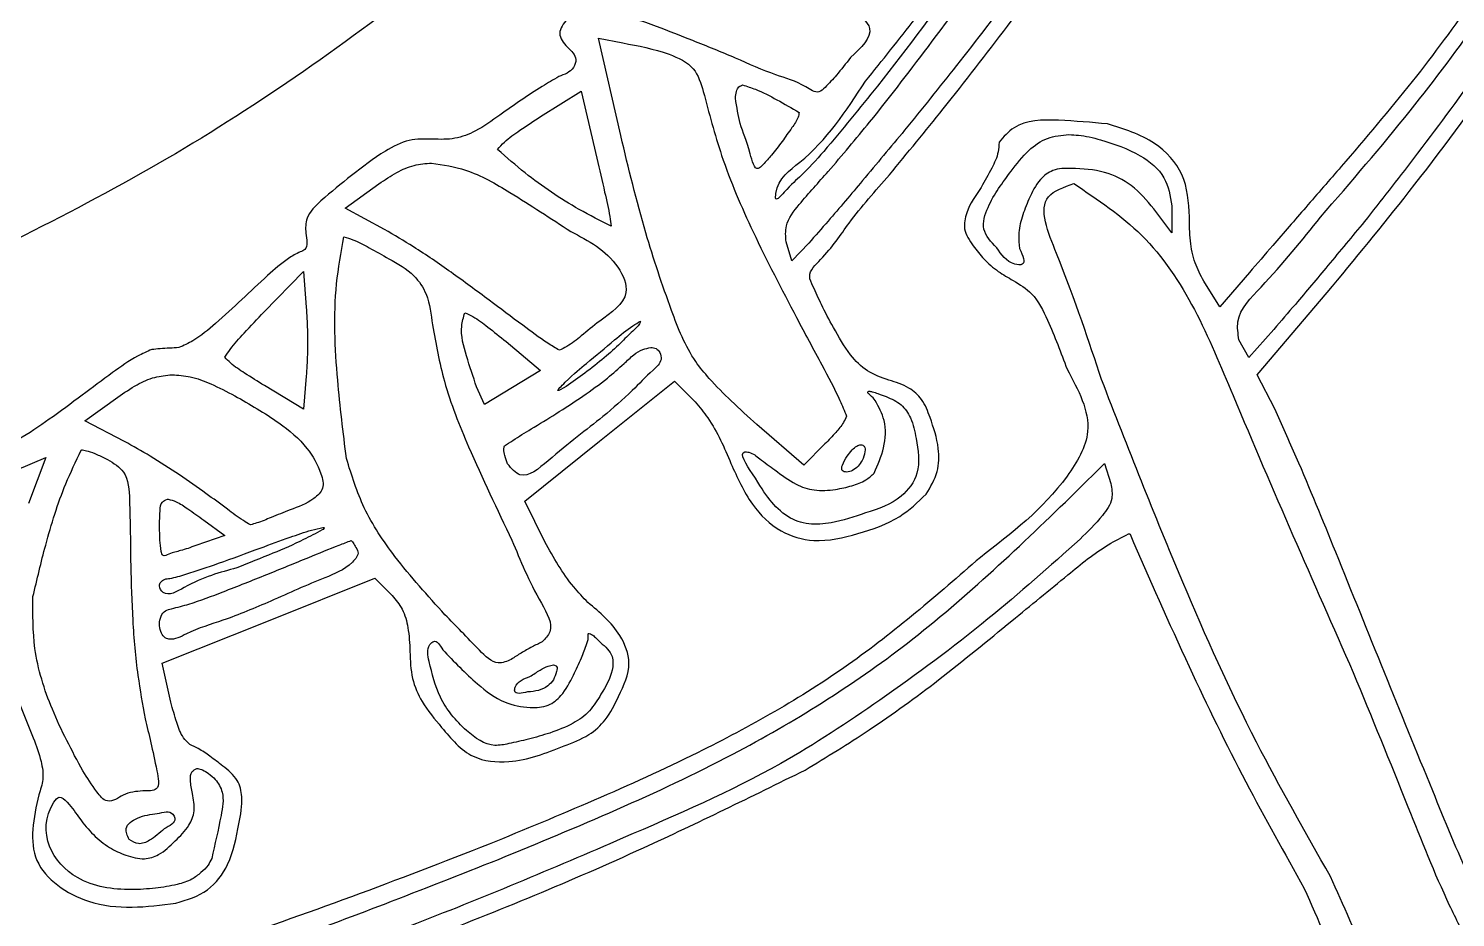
# Model space of a CAD drawing. Extents: x 0 to 800, y -1 to 401.
# Drawn here: x 344.7 to 601, y 134 to 293.7 of the extents above; entities that cross this region are included whole.
import ezdxf

# ---------------------------------------------------------------- set-up
doc = ezdxf.new("R2010")
doc.units = 0
doc.layers.add('Capa_1', color=7, linetype='CONTINUOUS')

msp = doc.modelspace()

# ---------------------------------------------------------------- linework, layer by layer
at = {"layer": 'Capa_1', "color": 7}
for p, q in [((447.045814, 291.949668), (451.420258, 291.117296)), ((451.052269, 274.464546), (447.045814, 291.949668)), ((436.663197, 277.902175), (443.96756, 282.466567)), ((443.96756, 282.466567), (446.777731, 270.40492)), ((401.516878, 261.435707), (407.620724, 265.813829)), ((532.459636, 265.840525), (532.459636, 265.840525)), ((532.459636, 265.840525), (532.459636, 265.840525)), ((532.459636, 265.840525), (532.459636, 265.840525)), ((550.071431, 261.853848), (550.062964, 256.979424)), ((408.631729, 257.628134), (401.516878, 261.435707)), ((550.062964, 256.979424), (546.820231, 261.323027)), ((481.792365, 251.979304), (480.743796, 255.393488)), ((484.833986, 255.160962), (481.792365, 251.979304)), ((522.708152, 254.195722), (522.713797, 254.195722)), ((386.959207, 242.785382), (394.051226, 250.078126)), ((394.051226, 250.078126), (394.56202, 243.645118)), ((563.973924, 249.86645), (558.688381, 243.730443)), ((558.688381, 243.730443), (555.783919, 248.309817)), ((565.359437, 231.482517), (577.97875, 246.275768)), ((568.367954, 239.657787), (563.8927, 234.605563)), ((430.4446, 237.479802), (436.642284, 232.294705)), ((456.450756, 236.402529), (456.450756, 236.402529)), ((456.450756, 236.402529), (456.450756, 236.402529)), ((456.450756, 236.402529), (456.450756, 236.402529)), ((563.8927, 234.605563), (562.105189, 237.810665)), ((394.561878, 231.268232), (394.051084, 225.323709)), ((436.642284, 232.294705), (431.600187, 229.24852)), ((568.53709, 225.42727), (565.359437, 231.482517)), ((394.051084, 225.323709), (387.026856, 229.563756)), ((426.557525, 226.202984), (425.152058, 229.322115)), ((431.600187, 229.24852), (426.557525, 226.202984)), ((447.245091, 219.588259), (460.687166, 230.379847)), ((460.687166, 230.379847), (464.434823, 226.639361)), ((354.794312, 223.264915), (360.715165, 227.512122)), ((361.909275, 219.534854), (354.794312, 223.264915)), ((483.933556, 215.294807), (475.495902, 222.583644)), ((354.328871, 218.031623), (354.328871, 218.031623)), ((354.328871, 218.031623), (354.328871, 218.031623)), ((354.328871, 218.031623), (354.328871, 218.031623)), ((433.802875, 208.796674), (447.245091, 219.588259)), ((487.742512, 219.095872), (483.933556, 215.294807)), ((494.187424, 218.959739), (494.187424, 218.959739)), ((494.187424, 218.959739), (494.187424, 218.959739)), ((494.187424, 218.959739), (494.187424, 218.959739)), ((342.549141, 214.463087), (347.779961, 216.67038)), ((347.779961, 216.67038), (344.634792, 208.415651)), ((532.76294, 210.41453), (537.973439, 215.60158)), ((537.973439, 215.60158), (539.079779, 212.000472)), ((437.436768, 201.498718), (433.802875, 208.796674)), ((376.134743, 205.402037), (379.909409, 202.625487)), ((495.022773, 206.702706), (495.028418, 206.702706)), ((379.909409, 202.625487), (374.691515, 200.833083)), ((387.770765, 187.350923), (406.852543, 194.963459)), ((406.852543, 194.963459), (409.990657, 191.890572)), ((368.689467, 179.739043), (387.770765, 187.350923)), ((445.35502, 185.055046), (445.35502, 185.055046)), ((445.35502, 185.055046), (445.35502, 185.055046)), ((445.35502, 185.055046), (445.35502, 185.055046)), ((370.242705, 172.690543), (368.689467, 179.739043)), ((438.963082, 179.433574), (438.963082, 179.433574)), ((438.963082, 179.433574), (438.963082, 179.433574)), ((438.963082, 179.433574), (438.963082, 179.433574)), ((342.864101, 172.907428), (345.511938, 166.294654))]:
    msp.add_line(p, q, dxfattribs=at)
for points, knots in [([(474.444907, 352.372861), (456.760906, 336.451139), (424.601118, 307.496197), (373.483651, 270.742477), (325.926059, 247.622334), (282.742906, 227.545789), (224.954999, 216.794375), (159.79459, 206.772363), (88.582598, 194.642227), (38.666238, 186.275078), (10.030357, 181.442261), (1.258475, 179.961849)], [0, 0, 0, 0, 71.381378, 129.812819, 188.010628, 229.921042, 271.959293, 363.394511, 428.132203, 488.565977, 515.253349, 515.253349, 515.253349, 515.253349]), ([(495.038098, 284.244649), (498.032601, 287.988169), (504.303042, 295.827041), (513.17581, 307.4262), (521.173813, 318.250726), (527.62454, 327.326248), (532.63926, 333.542171), (535.308496, 337.277044), (536.672299, 338.310571), (536.909749, 338.474753), (537.058078, 338.51386), (537.115117, 338.528898)], [0, 0, 0, 0, 14.38177, 30.115198, 43.7987, 54.783669, 63.441634, 67.910113, 68.306113, 68.587755, 68.763728, 68.763728, 68.763728, 68.763728]), ([(535.478341, 335.366124), (528.040229, 325.103886), (515.405345, 307.671746), (499.680227, 286.219134), (490.785358, 275.521096), (487.553395, 271.633949)], [0, 0, 0, 0, 38.027269, 64.595717, 79.759, 79.759, 79.759, 79.759]), ([(616.997806, 318.324547), (612.883309, 311.963652), (605.354721, 300.324669), (593.212306, 283.782194), (584.805175, 273.958468), (580.485956, 268.911462)], [0, 0, 0, 0, 22.724427, 41.580505, 61.503531, 61.503531, 61.503531, 61.503531]), ([(576.778713, 259.848459), (582.229021, 266.142398), (592.39041, 277.876627), (606.677922, 296.996688), (615.052023, 310.067454), (619.543874, 317.078587)], [0, 0, 0, 0, 24.971669, 46.556416, 71.530456, 71.530456, 71.530456, 71.530456]), ([(531.891409, 314.291623), (528.628641, 309.846802), (521.894256, 300.67265), (511.958101, 287.708183), (505.161458, 279.291305), (502.050643, 275.43891)], [0, 0, 0, 0, 16.541289, 34.141382, 48.995751, 48.995751, 48.995751, 48.995751]), ([(577.97875, 246.275768), (582.927282, 252.278412), (593.699812, 265.345652), (610.175444, 287.648265), (621.555942, 304.018901), (627.71116, 312.873067)], [0, 0, 0, 0, 23.335056, 50.798409, 83.149381, 83.149381, 83.149381, 83.149381]), ([(488.319487, 268.001582), (490.822617, 270.953094), (497.282171, 278.56974), (507.596507, 292.127643), (515.407853, 302.716363), (519.588581, 308.383576)], [0, 0, 0, 0, 11.60864, 29.957157, 51.085837, 51.085837, 51.085837, 51.085837]), ([(499.313962, 267.431679), (502.549621, 271.360775), (509.771199, 280.130015), (520.455324, 293.93685), (527.810439, 303.876634), (531.436044, 308.776317)], [0, 0, 0, 0, 15.269182, 34.078871, 52.364519, 52.364519, 52.364519, 52.364519]), ([(617.491724, 303.330044), (613.430777, 297.629887), (605.537075, 286.549872), (594.637063, 271.735649), (587.592389, 262.784568), (584.633183, 259.02455)], [0, 0, 0, 0, 20.99667, 40.813508, 55.167339, 55.167339, 55.167339, 55.167339]), ([(446.531407, 299.924333), (444.808942, 298.588878), (442.349034, 296.681673), (439.434636, 292.838418), (441.379366, 290.330439), (443.335755, 288.639058), (442.466694, 286.0095), (440.937781, 285.444776), (439.910418, 285.065306)], [0, 0, 0, 0, 6.80168, 9.713694, 12.515802, 15.199425, 16.71527, 19.820296, 19.820296, 19.820296, 19.820296]), ([(479.321594, 301.376105), (483.662212, 300.536059), (489.435983, 299.418653), (497.519866, 293.392885), (494.236944, 290.269853), (492.343271, 288.468408)], [0, 0, 0, 0, 13.898457, 18.487341, 24.742415, 24.742415, 24.742415, 24.742415]), ([(492.343271, 288.468408), (491.496583, 287.401209), (490.021582, 285.542056), (488.215773, 283.561632), (486.377618, 281.804255), (483.198459, 284.13196), (478.310635, 285.383908), (471.503231, 288.536808), (464.387402, 291.352416), (458.380421, 293.775822), (454.885434, 294.99122), (453.583548, 295.443958)], [0, 0, 0, 0, 4.045204, 7.047092, 8.389715, 10.911612, 16.728884, 24.583153, 32.875462, 39.842123, 43.977731, 43.977731, 43.977731, 43.977731]), ([(451.420258, 291.117296), (454.189967, 290.596884), (458.596832, 289.76886), (464.48895, 287.035934), (465.439505, 283.868399), (465.883639, 282.38841)], [0, 0, 0, 0, 8.572199, 13.639171, 18.082938, 18.082938, 18.082938, 18.082938]), ([(439.910418, 285.065306), (438.920956, 284.490988), (436.624035, 283.157776), (433.112778, 280.831864), (430.614115, 279.05626), (429.347517, 278.156188)], [0, 0, 0, 0, 3.431658, 7.966195, 12.62783, 12.62783, 12.62783, 12.62783]), ([(465.883639, 282.38841), (466.897062, 278.533802), (469.169395, 269.890864), (475.003762, 256.364904), (479.957597, 246.883078), (482.621816, 241.783665)], [0, 0, 0, 0, 11.943714, 26.780621, 44.044976, 44.044976, 44.044976, 44.044976]), ([(471.656184, 281.176971), (471.68827, 281.575955), (471.746095, 282.295016), (472.155149, 283.274829), (472.707539, 283.476406), (472.944077, 283.562724)], [0, 0, 0, 0, 1.214187, 2.188244, 2.917706, 2.917706, 2.917706, 2.917706]), ([(472.944077, 283.562724), (473.717342, 283.317844), (475.858983, 282.639623), (479.2164, 280.882048), (481.778288, 279.398992), (483.100465, 278.633596)], [0, 0, 0, 0, 2.43032, 6.731039, 11.317837, 11.317837, 11.317837, 11.317837]), ([(487.553395, 271.633949), (486.141205, 270.08226), (483.687167, 267.385809), (481.412942, 265.494161), (478.752584, 262.429748), (479.132206, 266.778079), (486.71075, 271.557495), (491.535604, 278.908416), (495.038098, 284.244649)], [0, 0, 0, 0, 5.908047, 10.266724, 12.146981, 13.081592, 20.163542, 38.921263, 38.921263, 38.921263, 38.921263]), ([(480.044591, 273.410074), (479.39773, 272.575425), (478.267856, 271.117538), (476.956226, 269.612211), (475.166453, 267.782161), (473.9441, 272.946668), (472.466161, 276.042392), (471.90566, 279.595499), (471.656184, 281.176971)], [0, 0, 0, 0, 3.111015, 5.434028, 6.484408, 9.509179, 15.240018, 19.836789, 19.836789, 19.836789, 19.836789]), ([(429.347517, 278.156188), (427.922806, 277.135729), (425.434629, 275.353553), (421.262057, 273.71137), (418.605404, 273.789087), (417.267757, 273.828218)], [0, 0, 0, 0, 5.254504, 9.176697, 13.154321, 13.154321, 13.154321, 13.154321]), ([(428.935529, 271.975235), (429.328656, 272.42488), (430.491318, 273.754691), (433.198627, 275.616049), (435.416704, 277.079666), (436.663197, 277.902175)], [0, 0, 0, 0, 1.787376, 5.28611, 9.77481, 9.77481, 9.77481, 9.77481]), ([(483.100465, 278.633596), (483.047241, 278.343956), (482.862089, 277.336377), (481.613638, 275.656818), (480.623038, 274.238362), (480.044591, 273.410074)], [0, 0, 0, 0, 0.877218, 3.051606, 6.103311, 6.103311, 6.103311, 6.103311]), ([(538.488128, 276.561775), (535.613465, 276.831728), (530.115534, 277.348025), (522.49986, 277.296578), (519.844707, 274.236675), (519.002546, 273.266136)], [0, 0, 0, 0, 8.849653, 16.925387, 20.676679, 20.676679, 20.676679, 20.676679]), ([(475.495902, 222.583644), (473.94727, 223.974337), (470.994519, 226.625948), (467.309456, 230.377512), (463.064911, 235.433784), (459.563584, 244.509232), (455.016985, 257.997386), (452.461131, 268.612939), (451.052269, 274.464546)], [0, 0, 0, 0, 6.241815, 11.901167, 15.779557, 25.949113, 40.625511, 58.652694, 58.652694, 58.652694, 58.652694]), ([(502.050643, 275.43891), (499.533565, 272.421474), (494.975971, 266.957895), (489.27066, 260.168614), (485.996051, 256.472579), (484.833986, 255.160962)], [0, 0, 0, 0, 11.788588, 21.345237, 26.602141, 26.602141, 26.602141, 26.602141]), ([(518.587538, 254.339659), (517.575312, 255.391068), (515.582672, 257.460844), (517.338387, 263.028479), (520.616592, 267.296279), (523.954284, 271.760703), (527.588542, 274.29288), (530.24932, 274.525469), (531.571567, 274.641052)], [0, 0, 0, 0, 4.059134, 7.990696, 15.732114, 20.641394, 24.611119, 28.532553, 28.532553, 28.532553, 28.532553]), ([(531.571369, 274.641052), (532.149852, 274.617842), (533.366382, 274.569031), (535.267777, 274.235911), (536.572645, 273.903077), (537.259361, 273.727916)], [0, 0, 0, 0, 1.735278, 3.649232, 5.775473, 5.775473, 5.775473, 5.775473]), ([(553.220128, 259.867342), (553.062282, 262.505295), (552.752479, 267.682791), (546.766941, 274.026381), (541.433418, 275.659778), (538.488128, 276.561775)], [0, 0, 0, 0, 7.716905, 15.145929, 24.307773, 24.307773, 24.307773, 24.307773]), ([(417.267757, 273.828218), (415.839215, 273.862843), (412.82759, 273.935838), (407.844079, 271.302869), (404.642119, 268.820628), (402.667301, 267.289699)], [0, 0, 0, 0, 4.221909, 8.90055, 16.429806, 16.429806, 16.429806, 16.429806]), ([(449.353601, 258.175885), (447.411085, 259.162148), (441.989147, 261.914999), (435.119438, 266.55193), (430.560536, 270.5501), (428.935529, 271.975235)], [0, 0, 0, 0, 6.534719, 18.239666, 24.722723, 24.722723, 24.722723, 24.722723]), ([(519.002546, 273.266136), (518.978368, 272.688426), (518.910253, 271.060904), (517.581833, 268.365523), (516.429313, 266.31589), (515.785523, 265.170981)], [0, 0, 0, 0, 1.722138, 4.851596, 8.811865, 8.811865, 8.811865, 8.811865]), ([(537.259361, 273.727916), (539.680342, 272.945942), (543.947394, 271.567691), (549.149186, 267.371893), (549.775503, 263.624464), (550.071431, 261.853848)], [0, 0, 0, 0, 7.656727, 13.495209, 18.724692, 18.724692, 18.724692, 18.724692]), ([(407.620724, 265.813829), (408.668315, 266.526382), (410.631877, 267.861963), (413.827727, 269.279552), (416.007981, 269.452585), (417.076354, 269.537375)], [0, 0, 0, 0, 3.802976, 7.128147, 10.323203, 10.323203, 10.323203, 10.323203]), ([(417.076354, 269.537375), (419.137448, 269.211532), (424.162171, 268.417164), (432.374352, 263.586739), (438.465789, 259.607617), (442.072381, 257.251675)], [0, 0, 0, 0, 6.215882, 15.153637, 28.12621, 28.12621, 28.12621, 28.12621]), ([(446.777731, 270.40492), (447.235939, 268.371912), (448.023119, 264.879297), (448.966522, 260.816574), (449.268611, 258.755699), (449.353601, 258.175885)], [0, 0, 0, 0, 6.253403, 10.743064, 12.500702, 12.500702, 12.500702, 12.500702]), ([(402.667301, 267.289699), (400.838641, 265.830181), (397.988755, 263.555585), (394.46837, 260.201574), (394.371849, 257.223603), (394.746148, 255.445268), (394.510177, 253.962415), (392.97061, 253.404034), (390.668449, 252.036632), (387.210421, 249.038116), (382.977578, 245.014362), (378.60122, 241.009808), (374.936176, 237.865334), (372.518404, 236.776772), (371.662593, 236.391457)], [0, 0, 0, 0, 7.128253, 11.109074, 13.768837, 15.50969, 16.768427, 17.699254, 20.100856, 24.956253, 31.264522, 37.669803, 42.791258, 45.597345, 45.597345, 45.597345, 45.597345]), ([(480.743796, 255.393488), (480.672831, 256.367404), (480.490505, 258.86963), (483.873248, 263.074951), (486.587267, 266.082204), (488.319487, 268.001582)], [0, 0, 0, 0, 2.849977, 7.322282, 15.21293, 15.21293, 15.21293, 15.21293]), ([(489.256691, 240.01536), (488.51387, 241.383624), (487.187827, 243.826176), (485.876302, 246.821361), (484.428335, 249.802577), (488.476749, 253.483339), (492.406261, 259.566095), (496.791835, 264.559812), (499.313962, 267.431679)], [0, 0, 0, 0, 4.632711, 8.270068, 10.142618, 13.743644, 22.073135, 33.346883, 33.346883, 33.346883, 33.346883]), ([(546.820005, 261.323027), (545.56274, 262.825158), (543.155866, 265.700795), (537.810687, 268.248795), (532.939016, 268.605334), (528.760813, 268.576486), (525.920685, 266.388169), (524.954083, 264.302704), (524.376622, 263.056817)], [0, 0, 0, 0, 5.824575, 11.1504, 17.157894, 20.517718, 23.266569, 27.345707, 27.345707, 27.345707, 27.345707]), ([(580.485956, 268.911462), (578.359227, 266.464237), (574.252505, 261.738633), (568.746866, 255.391696), (565.373782, 251.486952), (563.973924, 249.86645)], [0, 0, 0, 0, 9.726613, 18.782133, 25.206354, 25.206354, 25.206354, 25.206354]), ([(515.785523, 265.170981), (514.798917, 263.733241), (513.266534, 261.500165), (512.433616, 257.471135), (513.68429, 255.653396), (514.362785, 254.667268)], [0, 0, 0, 0, 5.234599, 8.130306, 11.564053, 11.564053, 11.564053, 11.564053]), ([(537.421469, 230.642331), (535.159021, 237.527655), (531.929149, 247.357148), (525.179524, 263.333294), (530.640921, 265.214286), (532.459184, 265.840525)], [0, 0, 0, 0, 24.051625, 34.336111, 39.469024, 39.469024, 39.469024, 39.469024]), ([(532.459636, 265.840525), (536.749629, 262.966671), (550.344237, 253.859683), (563.786112, 220.72369), (575.41252, 194.40343), (582.627006, 178.071031)], [0, 0, 0, 0, 15.281858, 48.426849, 102.62637, 102.62637, 102.62637, 102.62637]), ([(524.376622, 263.056817), (523.934234, 261.986802), (523.082404, 259.926454), (522.40225, 256.899382), (522.615818, 255.011797), (522.708152, 254.195722)], [0, 0, 0, 0, 3.477437, 6.69591, 9.147137, 9.147137, 9.147137, 9.147137]), ([(555.783919, 248.309817), (555.222275, 249.39204), (554.040829, 251.66855), (553.226682, 255.638608), (553.222365, 258.423819), (553.220128, 259.867342)], [0, 0, 0, 0, 3.64493, 7.667293, 11.994952, 11.994952, 11.994952, 11.994952]), ([(562.105189, 237.810665), (561.941481, 238.918127), (561.400634, 242.576878), (568.604265, 249.635684), (573.446239, 255.685021), (576.778713, 259.848459)], [0, 0, 0, 0, 3.24693, 10.726972, 27.240425, 27.240425, 27.240425, 27.240425]), ([(584.633183, 259.02455), (582.451429, 256.388438), (578.338618, 251.419118), (572.931499, 244.950665), (569.660853, 241.157314), (568.367954, 239.657787)], [0, 0, 0, 0, 10.265637, 19.351691, 25.291454, 25.291454, 25.291454, 25.291454]), ([(427.427418, 244.89759), (425.151166, 246.582998), (420.690185, 249.886048), (414.447414, 254.18024), (410.370102, 256.59752), (408.631729, 257.628134)], [0, 0, 0, 0, 8.497312, 16.65296, 22.714498, 22.714498, 22.714498, 22.714498]), ([(442.072381, 257.251675), (445.241352, 255.599225), (449.828519, 253.207262), (453.303416, 245.251564), (447.765896, 241.68465), (444.263659, 238.713127), (441.877925, 236.829547), (440.468945, 236.13357), (440.020569, 235.912091)], [0, 0, 0, 0, 10.622452, 15.37627, 22.362761, 26.615459, 29.82862, 31.328411, 31.328411, 31.328411, 31.328411]), ([(401.758235, 216.489318), (401.190144, 221.164837), (399.927394, 231.557558), (399.284162, 244.991751), (400.802161, 253.487474), (401.304252, 256.297505)], [0, 0, 0, 0, 14.146199, 31.444099, 39.993214, 39.993214, 39.993214, 39.993214]), ([(401.304562, 256.297505), (401.852418, 256.129028), (403.432806, 255.643028), (406.096805, 254.210577), (408.216678, 253.013775), (409.398357, 252.346642)], [0, 0, 0, 0, 1.716885, 4.952661, 9.02821, 9.02821, 9.02821, 9.02821]), ([(514.362785, 254.667268), (514.981126, 253.865895), (516.29622, 252.161531), (518.744415, 250.044572), (521.821375, 248.318631), (525.498122, 246.001107), (528.373775, 240.10999), (530.121819, 235.469274), (531.225111, 232.54025)], [0, 0, 0, 0, 3.033483, 6.451632, 9.598354, 13.657758, 19.187381, 28.649605, 28.649605, 28.649605, 28.649605]), ([(522.711539, 254.195722), (523.259468, 252.932022), (524.062462, 251.080058), (520.497512, 251.456252), (519.415668, 253.089099), (518.587538, 254.339012)], [0, 0, 0, 0, 2.878984, 4.219178, 8.59362, 8.59362, 8.59362, 8.59362]), ([(409.398357, 252.346642), (411.012685, 251.4553), (413.798768, 249.91698), (416.640205, 245.561289), (417.001557, 242.352205), (417.213429, 240.470624)], [0, 0, 0, 0, 5.453948, 9.412675, 15.023716, 15.023716, 15.023716, 15.023716]), ([(394.561878, 243.645118), (394.634932, 242.293885), (394.788007, 239.462549), (394.7923, 235.330818), (394.635119, 232.559552), (394.561878, 231.268232)], [0, 0, 0, 0, 4.059313, 8.505773, 12.385515, 12.385515, 12.385515, 12.385515]), ([(440.020569, 235.912091), (439.329279, 236.327888), (437.050975, 237.698239), (432.913029, 240.791586), (429.42941, 243.39909), (427.427418, 244.89759)], [0, 0, 0, 0, 2.419249, 7.973183, 15.477723, 15.477723, 15.477723, 15.477723]), ([(379.93543, 234.647897), (380.239128, 235.129301), (381.230619, 236.700952), (383.708357, 239.323348), (385.773854, 241.523025), (386.959207, 242.785382)], [0, 0, 0, 0, 1.705282, 5.567264, 10.768478, 10.768478, 10.768478, 10.768478]), ([(425.152058, 229.322115), (424.53816, 231.156197), (423.354019, 234.693936), (422.071557, 239.304274), (422.795581, 241.866179), (423.021308, 242.664899)], [0, 0, 0, 0, 5.854284, 11.292259, 13.755649, 13.755649, 13.755649, 13.755649]), ([(423.021308, 242.664899), (423.517208, 242.440325), (425.003032, 241.767454), (427.413794, 239.899345), (429.352215, 238.35187), (430.4446, 237.479802)], [0, 0, 0, 0, 1.62965, 4.882787, 9.083165, 9.083165, 9.083165, 9.083165]), ([(444.890878, 233.560856), (446.578925, 234.955553), (449.33467, 237.232402), (452.477081, 239.921998), (454.145337, 240.887539), (454.61222, 241.157758)], [0, 0, 0, 0, 6.576488, 10.736148, 12.352693, 12.352693, 12.352693, 12.352693]), ([(454.61222, 241.157758), (454.548189, 240.996659), (454.26403, 240.281724), (452.832137, 239.079699), (451.710372, 237.910216), (450.995147, 237.164565)], [0, 0, 0, 0, 0.516732, 2.293171, 5.418468, 5.418468, 5.418468, 5.418468]), ([(482.621816, 241.783665), (484.136775, 238.94961), (486.773656, 234.01676), (489.938507, 228.181076), (491.222724, 225.017488), (491.611073, 224.060812)], [0, 0, 0, 0, 9.644443, 16.786755, 19.882877, 19.882877, 19.882877, 19.882877]), ([(417.213429, 240.470624), (417.835133, 237.068194), (419.209144, 229.548573), (424.37655, 216.677606), (428.843916, 207.347974), (431.509085, 201.782043)], [0, 0, 0, 0, 10.35349, 22.881979, 41.409666, 41.409666, 41.409666, 41.409666]), ([(499.21462, 230.570683), (497.872652, 231.028289), (495.203585, 231.938431), (491.814576, 235.419414), (490.199088, 238.322083), (489.256691, 240.01536)], [0, 0, 0, 0, 4.198999, 8.351476, 14.165381, 14.165381, 14.165381, 14.165381]), ([(366.796151, 236.050818), (365.941402, 235.670235), (363.446482, 234.559356), (359.359578, 231.627157), (354.150676, 227.748644), (348.602572, 223.589124), (343.462007, 220.140697), (338.972149, 217.698322), (334.723147, 215.808001), (330.42242, 213.435143), (325.97442, 210.735226), (321.767874, 208.331837), (318.196245, 206.549649), (315.000833, 205.85212), (311.658489, 205.051535), (307.657789, 203.094355), (304.628382, 201.412633), (302.981332, 200.498302)], [0, 0, 0, 0, 2.802336, 8.179715, 15.005557, 22.317884, 28.972838, 33.556032, 37.631293, 42.916881, 48.277835, 53.233879, 57.478636, 60.153281, 63.01867, 67.767744, 73.426165, 73.426165, 73.426165, 73.426165]), ([(371.662593, 236.391457), (371.118055, 236.35969), (369.990346, 236.293902), (368.367949, 236.182909), (367.290963, 236.093741), (366.796151, 236.052773)], [0, 0, 0, 0, 1.636391, 3.388876, 4.878378, 4.878378, 4.878378, 4.878378]), ([(430.178887, 218.775425), (430.669279, 219.092362), (432.25248, 220.115575), (435.334235, 222.01824), (439.586172, 224.592331), (444.184447, 227.590231), (448.303197, 230.556305), (451.262918, 233.144306), (453.229384, 235.042023), (454.864124, 236.099435), (455.970619, 236.310925), (456.449882, 236.402529)], [0, 0, 0, 0, 1.751657, 5.655126, 10.864704, 16.662147, 22.119863, 26.07769, 28.434902, 30.337204, 31.790734, 31.790734, 31.790734, 31.790734]), ([(450.995147, 237.164565), (450.038192, 236.295049), (447.978151, 234.423236), (444.719938, 231.842804), (442.374718, 230.206954), (441.251848, 229.423723)], [0, 0, 0, 0, 3.878338, 8.34892, 12.45567, 12.45567, 12.45567, 12.45567]), ([(456.450756, 236.402529), (456.794583, 236.38066), (457.469368, 236.337741), (458.179577, 235.450662), (458.519103, 233.829739), (455.983518, 231.65643), (452.820444, 228.226741), (449.660259, 225.544413), (447.85328, 224.01067)], [0, 0, 0, 0, 0.988526, 1.940052, 3.172623, 5.567677, 10.827734, 17.851664, 17.851664, 17.851664, 17.851664]), ([(387.027081, 229.563756), (385.84834, 230.31224), (383.790385, 231.619011), (381.313377, 233.202372), (380.263671, 234.303558), (379.93543, 234.647897)], [0, 0, 0, 0, 4.196648, 7.326893, 8.751043, 8.751043, 8.751043, 8.751043]), ([(441.251848, 229.423723), (440.540517, 229.009697), (438.995078, 228.110181), (442.342351, 231.483051), (443.822632, 232.689918), (444.890878, 233.560856)], [0, 0, 0, 0, 1.688561, 3.668575, 8.801991, 8.801991, 8.801991, 8.801991]), ([(360.715165, 227.512122), (361.844395, 228.281675), (363.918962, 229.695461), (367.200308, 231.208928), (369.394323, 231.42145), (370.4417, 231.522903)], [0, 0, 0, 0, 4.103218, 7.538234, 10.675888, 10.675888, 10.675888, 10.675888]), ([(370.4417, 231.522903), (371.54274, 231.444094), (373.943176, 231.272278), (377.715441, 229.816217), (380.286379, 228.483075), (381.707926, 227.74594)], [0, 0, 0, 0, 3.295895, 7.185553, 11.996221, 11.996221, 11.996221, 11.996221]), ([(531.225111, 232.54025), (533.251809, 228.793152), (536.797137, 222.238311), (529.152055, 209.095851), (521.241509, 203.010417), (515.649379, 198.708497)], [0, 0, 0, 0, 11.804077, 20.649012, 41.983418, 41.983418, 41.983418, 41.983418]), ([(496.774131, 226.892723), (496.51842, 227.190961), (496.132503, 227.641058), (495.238175, 228.335284), (495.538613, 228.53379), (495.620802, 228.588094)], [0, 0, 0, 0, 1.353218, 2.042267, 2.301751, 2.301751, 2.301751, 2.301751]), ([(495.620746, 228.588094), (495.823501, 228.553325), (496.383398, 228.457311), (497.410514, 228.068219), (498.244487, 227.765274), (498.738793, 227.585714)], [0, 0, 0, 0, 0.616133, 1.701421, 3.280805, 3.280805, 3.280805, 3.280805]), ([(506.621683, 223.848488), (506.202896, 224.971448), (505.421117, 227.067758), (502.690227, 229.480512), (500.459558, 230.180191), (499.21462, 230.570683)], [0, 0, 0, 0, 3.548622, 6.624474, 10.509152, 10.509152, 10.509152, 10.509152]), ([(578.547569, 141.432123), (573.999804, 149.402308), (564.220843, 166.540423), (550.768847, 196.485519), (542.175308, 218.476945), (537.421469, 230.642331)], [0, 0, 0, 0, 27.516017, 59.167098, 98.353545, 98.353545, 98.353545, 98.353545]), ([(381.707926, 227.74594), (384.396854, 226.218761), (389.054134, 223.573653), (394.656361, 218.911209), (397.010865, 214.722953), (397.962893, 211.058055), (395.314644, 208.598379), (393.101452, 207.791011), (391.63752, 207.256971)], [0, 0, 0, 0, 9.304186, 16.115051, 21.3281, 23.944699, 26.366918, 31.099544, 31.099544, 31.099544, 31.099544]), ([(464.434823, 226.639361), (465.211688, 225.696595), (466.961951, 223.572559), (469.070544, 219.825493), (470.253001, 217.008148), (470.843892, 215.600278)], [0, 0, 0, 0, 3.659935, 8.245776, 12.826394, 12.826394, 12.826394, 12.826394]), ([(498.738793, 227.585714), (499.696954, 227.175642), (501.549901, 226.382619), (503.431704, 223.526439), (504.298028, 219.331497), (505.096704, 214.078759), (501.227782, 208.706931), (497.314865, 207.443054), (495.022773, 206.702706)], [0, 0, 0, 0, 3.065506, 5.928254, 9.781133, 16.001242, 21.007204, 28.086383, 28.086383, 28.086383, 28.086383]), ([(496.559473, 213.856058), (497.225347, 215.339866), (498.559183, 218.312133), (498.8248, 223.115875), (497.404928, 225.730584), (496.773849, 226.892723)], [0, 0, 0, 0, 4.876015, 9.767313, 13.68063, 13.68063, 13.68063, 13.68063]), ([(447.85328, 224.01067), (444.821775, 221.637233), (440.43663, 218.203999), (433.517086, 212.231827), (431.428082, 214.665974), (430.708985, 215.50388)], [0, 0, 0, 0, 12.644829, 18.291054, 21.254894, 21.254894, 21.254894, 21.254894]), ([(491.611073, 224.060812), (491.438572, 223.684804), (490.95072, 222.621417), (489.548611, 221.014113), (488.387846, 219.781274), (487.742512, 219.095872)], [0, 0, 0, 0, 1.236849, 3.497929, 6.328856, 6.328856, 6.328856, 6.328856]), ([(505.914999, 210.04849), (506.706892, 211.370295), (508.218496, 213.893417), (508.308719, 218.888927), (507.242391, 222.022834), (506.621203, 223.848488)], [0, 0, 0, 0, 4.548187, 8.681795, 14.450209, 14.450209, 14.450209, 14.450209]), ([(588.24749, 178.029995), (585.330398, 185.249322), (580.110396, 198.167974), (573.651508, 214.017115), (569.837059, 222.527069), (568.53709, 225.42727)], [0, 0, 0, 0, 23.360042, 41.801719, 51.335934, 51.335934, 51.335934, 51.335934]), ([(345.45857, 191.668472), (346.187797, 194.765085), (347.79944, 201.608822), (350.544776, 210.484453), (353.164532, 215.966344), (354.122567, 217.97105)], [0, 0, 0, 0, 9.547307, 21.100234, 27.760855, 27.760855, 27.760855, 27.760855]), ([(354.122567, 217.97105), (354.138755, 217.988595), (354.171299, 218.023868), (354.249002, 218.036413), (354.300573, 218.036265), (354.328871, 218.036184)], [0, 0, 0, 0, 0.069652, 0.140026, 0.225601, 0.225601, 0.225601, 0.225601]), ([(354.328871, 218.031623), (354.673537, 217.96905), (355.577154, 217.805002), (357.083779, 217.172673), (358.221668, 216.604139), (358.852978, 216.288712)], [0, 0, 0, 0, 1.048754, 2.749535, 4.869082, 4.869082, 4.869082, 4.869082]), ([(384.525492, 204.550113), (384.09858, 204.806596), (382.665093, 205.667819), (380.045123, 207.623746), (376.268537, 210.423761), (371.681888, 213.650708), (366.812368, 216.781805), (363.455038, 218.66692), (361.909275, 219.534854)], [0, 0, 0, 0, 1.493583, 5.015163, 9.795027, 15.603265, 21.835043, 27.152455, 27.152455, 27.152455, 27.152455]), ([(430.708985, 215.50388), (430.546803, 215.992817), (430.260813, 216.855003), (429.948209, 217.98354), (430.119424, 218.57245), (430.178436, 218.775425)], [0, 0, 0, 0, 1.559717, 2.750386, 3.376595, 3.376595, 3.376595, 3.376595]), ([(491.731356, 216.880105), (492.015888, 217.271904), (492.512377, 217.955565), (493.343843, 218.728566), (493.941647, 218.89259), (494.186379, 218.959739)], [0, 0, 0, 0, 1.458537, 2.545049, 3.298169, 3.298169, 3.298169, 3.298169]), ([(494.187424, 218.959739), (494.424448, 218.891356), (495.001219, 218.724952), (494.954084, 217.397859), (494.625323, 216.626989), (494.417999, 216.140861)], [0, 0, 0, 0, 0.674635, 1.641647, 3.292596, 3.292596, 3.292596, 3.292596]), ([(358.852978, 216.288712), (359.944093, 215.632258), (362.581297, 214.045623), (362.931286, 206.563163), (362.978566, 201.129998), (363.011381, 197.358983)], [0, 0, 0, 0, 3.627673, 8.76802, 20.43021, 20.43021, 20.43021, 20.43021]), ([(419.47132, 188.428191), (416.384779, 191.830465), (410.988793, 197.778425), (404.67442, 207.157803), (402.701019, 213.472496), (401.758235, 216.489318)], [0, 0, 0, 0, 13.789792, 24.107739, 33.546373, 33.546373, 33.546373, 33.546373]), ([(470.843892, 215.600278), (471.978891, 213.059306), (474.072359, 208.372567), (479.308164, 203.144755), (486.382747, 201.119015), (493.717949, 202.90373), (500.900831, 205.306661), (504.401452, 208.61715), (505.914999, 210.04849)], [0, 0, 0, 0, 8.312399, 15.331946, 21.418043, 29.455726, 37.572781, 43.755509, 43.755509, 43.755509, 43.755509]), ([(495.026244, 206.702706), (492.998798, 206.014282), (489.694019, 204.892135), (484.825117, 204.484266), (480.814377, 205.791899), (477.28586, 209.447112), (475.679459, 212.400401), (471.926822, 217.902861), (474.661324, 217.54796), (476.270034, 216.174361), (477.816709, 215.094398), (478.742304, 214.448103)], [0, 0, 0, 0, 6.413422, 10.454009, 14.400706, 18.778268, 24.433443, 28.63533, 29.382656, 31.64904, 35.02663, 35.02663, 35.02663, 35.02663]), ([(494.41783, 216.140861), (494.193098, 215.769338), (493.751404, 215.039139), (492.751324, 214.301969), (491.770693, 213.9344), (490.604247, 214.215418), (490.906725, 215.671531), (491.402199, 216.398242), (491.730736, 216.880105)], [0, 0, 0, 0, 1.293738, 2.542742, 3.614032, 4.481767, 5.412879, 7.245327, 7.245327, 7.245327, 7.245327]), ([(478.742304, 214.448103), (479.959025, 213.507884), (482.084551, 211.865386), (485.91099, 210.561544), (489.395336, 210.811122), (492.487722, 211.497686), (494.941705, 212.372118), (496.084789, 213.420642), (496.559473, 213.856058)], [0, 0, 0, 0, 4.590307, 8.018942, 11.847604, 14.874283, 17.57473, 19.492529, 19.492529, 19.492529, 19.492529]), ([(429.099246, 144.484819), (443.32236, 150.349344), (469.01318, 160.942274), (504.29488, 182.967664), (522.999841, 201.001649), (532.76294, 210.41453)], [0, 0, 0, 0, 46.110475, 83.288083, 123.880148, 123.880148, 123.880148, 123.880148]), ([(539.079779, 212.000472), (539.24251, 211.067988), (539.60907, 208.967528), (537.123304, 205.482328), (534.944005, 203.355285), (533.571676, 202.015862)], [0, 0, 0, 0, 2.741439, 6.175209, 12.014664, 12.014664, 12.014664, 12.014664]), ([(368.189087, 204.574218), (368.211586, 205.393983), (368.248082, 206.723726), (368.412534, 208.67083), (369.267814, 209.032919), (369.606689, 209.176384)], [0, 0, 0, 0, 2.54724, 4.131887, 5.17176, 5.17176, 5.17176, 5.17176]), ([(369.606689, 209.175732), (369.619453, 209.176011), (369.645769, 209.176586), (369.685127, 209.176314), (369.711694, 209.175355), (369.724714, 209.174886)], [0, 0, 0, 0, 0.0383, 0.078966, 0.118051, 0.118051, 0.118051, 0.118051]), ([(369.724714, 209.17508), (370.210346, 209.039831), (371.485388, 208.684728), (373.560754, 207.239822), (375.178368, 206.084873), (376.134743, 205.402037)], [0, 0, 0, 0, 1.504373, 3.949786, 7.486677, 7.486677, 7.486677, 7.486677]), ([(391.63752, 207.256971), (390.502587, 206.79625), (388.523505, 205.992851), (386.170785, 205.031742), (384.910645, 204.66286), (384.525492, 204.550113)], [0, 0, 0, 0, 3.675891, 6.409972, 7.613466, 7.613466, 7.613466, 7.613466]), ([(374.691515, 200.833083), (373.770312, 200.497648), (372.140587, 199.904222), (370.348032, 199.579068), (368.748805, 198.721423), (368.380075, 200.303211), (368.243983, 201.989872), (368.209215, 203.623292), (368.188974, 204.574218)], [0, 0, 0, 0, 2.86197, 5.063192, 6.130188, 6.954649, 8.955835, 11.744101, 11.744101, 11.744101, 11.744101]), ([(397.39141, 203.640237), (396.289768, 203.047393), (393.419082, 201.502546), (388.267323, 199.306347), (384.233794, 197.697628), (382.06522, 196.832721)], [0, 0, 0, 0, 3.751745, 9.776393, 16.781865, 16.781865, 16.781865, 16.781865]), ([(386.298948, 200.395395), (388.076663, 201.044823), (391.128209, 202.159601), (394.856303, 203.485064), (396.866124, 203.917433), (397.548523, 204.064236)], [0, 0, 0, 0, 5.68084, 9.751473, 11.844101, 11.844101, 11.844101, 11.844101]), ([(397.548523, 204.064236), (397.645482, 204.067021), (397.808325, 204.071699), (397.666734, 203.774091), (397.50815, 203.697267), (397.391777, 203.640892)], [0, 0, 0, 0, 0.213822, 0.359115, 0.759681, 0.759681, 0.759681, 0.759681]), ([(521.312817, 187.33399), (524.667511, 190.078018), (530.353861, 194.729263), (537.135016, 200.324612), (541.052519, 202.340241), (542.282888, 202.973289)], [0, 0, 0, 0, 13.021355, 22.07175, 26.21569, 26.21569, 26.21569, 26.21569]), ([(542.282888, 202.973941), (542.321344, 202.975599), (542.389442, 202.978535), (542.494933, 202.951862), (542.522658, 202.893284), (542.536888, 202.86322)], [0, 0, 0, 0, 0.116722, 0.206695, 0.301561, 0.301561, 0.301561, 0.301561]), ([(542.536578, 202.859966), (546.021625, 194.916734), (552.599996, 179.923098), (562.978522, 158.666652), (570.293498, 145.605177), (573.845972, 139.26195)], [0, 0, 0, 0, 26.021605, 49.118354, 70.925811, 70.925811, 70.925811, 70.925811]), ([(382.06522, 196.832721), (379.074061, 196.021103), (374.940604, 194.899536), (369.403092, 191.370898), (368.01171, 193.386078), (368.400916, 194.349636), (369.118254, 194.855281), (370.725687, 194.99526), (373.942646, 196.010372), (379.370367, 197.817579), (383.797647, 199.464773), (386.298948, 200.395395)], [0, 0, 0, 0, 10.092377, 13.946569, 15.290741, 16.022179, 16.844873, 17.790354, 20.788709, 26.952474, 34.957454, 34.957454, 34.957454, 34.957454]), ([(533.571676, 202.015862), (528.122324, 197.144233), (516.640486, 186.879661), (498.573038, 173.544207), (477.204551, 159.401808), (448.363221, 146.942639), (415.780048, 133.054189), (392.132513, 124.889498), (381.570399, 121.242758)], [0, 0, 0, 0, 21.916153, 46.177553, 67.318968, 98.613518, 140.124783, 173.631284, 173.631284, 173.631284, 173.631284]), ([(387.453096, 195.629097), (389.973256, 196.657924), (394.308794, 198.427859), (399.358986, 200.499812), (401.911885, 201.484705), (402.635325, 201.763803)], [0, 0, 0, 0, 8.166343, 14.048906, 16.375104, 16.375104, 16.375104, 16.375104]), ([(402.635325, 201.763803), (402.723409, 201.673024), (403.0111, 201.376531), (403.326676, 200.652793), (404.249175, 199.445649), (401.92659, 196.609679), (396.446735, 194.571514), (391.444119, 192.318071), (388.194635, 190.854331)], [0, 0, 0, 0, 0.376706, 1.23036, 2.386325, 4.492395, 10.187888, 20.744661, 20.744661, 20.744661, 20.744661]), ([(431.509085, 201.782043), (433.000999, 198.182073), (435.133266, 193.036937), (439.384475, 186.068764), (437.492736, 184.112709), (436.927611, 183.52837)], [0, 0, 0, 0, 12.476409, 17.831489, 20.112707, 20.112707, 20.112707, 20.112707]), ([(445.15182, 190.604226), (444.27833, 191.522542), (442.301871, 193.600429), (439.755235, 197.293602), (438.210082, 200.096121), (437.436768, 201.498718)], [0, 0, 0, 0, 3.798177, 8.594195, 13.399374, 13.399374, 13.399374, 13.399374]), ([(515.649379, 198.708497), (507.949318, 192.014544), (492.337239, 178.442377), (462.283646, 161.575477), (440.017749, 152.400846), (427.423044, 147.211216)], [0, 0, 0, 0, 30.539167, 61.918979, 102.784622, 102.784622, 102.784622, 102.784622]), ([(363.011381, 197.358983), (363.099799, 194.041943), (363.276426, 187.415719), (364.078654, 178.173854), (365.142103, 172.323622), (365.613273, 169.731626)], [0, 0, 0, 0, 9.954782, 19.885985, 27.786462, 27.786462, 27.786462, 27.786462]), ([(388.194635, 190.854331), (385.334048, 189.630882), (380.305073, 187.480031), (374.205376, 185.790333), (370.667395, 183.677672), (368.886943, 184.370428), (368.330279, 185.464834), (368.102345, 186.774776), (368.371155, 188.122829), (369.154901, 189.240048), (371.064794, 189.643656), (374.529962, 190.585852), (380.233201, 192.754635), (384.852384, 194.593674), (387.453096, 195.629097)], [0, 0, 0, 0, 9.256969, 16.273957, 19.541773, 20.47537, 21.629489, 23.0223, 24.427069, 25.676861, 26.827401, 30.073781, 36.601327, 45.011781, 45.011781, 45.011781, 45.011781]), ([(354.395786, 160.363807), (352.45864, 163.995229), (348.740818, 170.964753), (345.375803, 181.629162), (345.43286, 188.54992), (345.45857, 191.668472)], [0, 0, 0, 0, 12.352078, 23.706439, 33.019235, 33.019235, 33.019235, 33.019235]), ([(409.990657, 191.890572), (410.639695, 191.095951), (412.02883, 189.395225), (412.994167, 185.824771), (413.11647, 183.23866), (413.184086, 181.808912)], [0, 0, 0, 0, 3.049407, 6.526638, 10.825949, 10.825949, 10.825949, 10.825949]), ([(450.666499, 173.758692), (451.597007, 175.730267), (453.300806, 179.340301), (450.759308, 185.952934), (447.282605, 188.836785), (445.15182, 190.604226)], [0, 0, 0, 0, 6.262739, 11.467332, 19.706969, 19.706969, 19.706969, 19.706969]), ([(431.393205, 180.398816), (430.596185, 180.064737), (428.453019, 179.166407), (424.316525, 183.460764), (421.441236, 186.408584), (419.47132, 188.428191)], [0, 0, 0, 0, 2.419066, 6.504803, 15.394561, 15.394561, 15.394561, 15.394561]), ([(484.165346, 160.516219), (488.035952, 162.86777), (496.290173, 167.882545), (508.64761, 176.918626), (516.960412, 183.754744), (521.312817, 187.33399)], [0, 0, 0, 0, 13.582204, 28.964581, 45.869544, 45.869544, 45.869544, 45.869544]), ([(442.536552, 177.570165), (443.046469, 178.600795), (443.964304, 180.455899), (444.800334, 182.816718), (445.309535, 184.30248), (445.159103, 184.89167), (445.221581, 185.047968), (445.309775, 185.051376), (445.354287, 185.053095)], [0, 0, 0, 0, 3.428929, 6.171969, 7.673634, 7.865904, 7.986474, 8.109336, 8.109336, 8.109336, 8.109336]), ([(445.35502, 185.055046), (445.515132, 184.996879), (445.957882, 184.836032), (446.617948, 184.228951), (447.120921, 183.73219), (447.412364, 183.444347)], [0, 0, 0, 0, 0.507606, 1.403657, 2.638221, 2.638221, 2.638221, 2.638221]), ([(416.618251, 180.028874), (416.388051, 181.105304), (416.09088, 182.494899), (417.851464, 184.16773), (418.56939, 182.976105), (419.083067, 182.123496)], [0, 0, 0, 0, 3.040445, 3.925, 6.149608, 6.149608, 6.149608, 6.149608]), ([(419.083067, 182.123496), (421.088745, 180.016031), (424.446878, 176.487474), (429.704331, 172.531941), (434.284957, 171.643872), (437.996307, 171.818613), (440.846202, 174.112584), (441.900989, 176.270133), (442.536552, 177.570165)], [0, 0, 0, 0, 8.758023, 14.663675, 19.257924, 22.555555, 25.398325, 29.708087, 29.708087, 29.708087, 29.708087]), ([(436.925071, 183.52837), (436.3228, 183.242023), (435.032981, 182.628783), (433.185755, 181.581295), (431.971752, 180.780462), (431.393205, 180.398816)], [0, 0, 0, 0, 2.000281, 4.283781, 6.362782, 6.362782, 6.362782, 6.362782]), ([(447.412364, 183.444347), (448.28117, 182.675389), (449.7966, 181.334119), (449.590059, 177.572008), (448.332933, 175.515326), (447.502449, 174.156639)], [0, 0, 0, 0, 3.278616, 5.718784, 10.468708, 10.468708, 10.468708, 10.468708]), ([(413.184086, 181.808912), (413.234206, 180.164765), (413.329821, 177.028225), (415.413642, 172.298243), (417.620969, 169.668806), (418.873884, 168.176294)], [0, 0, 0, 0, 4.893841, 9.335986, 15.167465, 15.167465, 15.167465, 15.167465]), ([(438.288515, 167.173931), (437.013435, 166.780955), (434.580049, 166.030993), (431.310771, 165.34315), (427.324359, 164.521603), (422.584548, 167.910521), (418.311236, 173.097487), (417.158576, 177.816686), (416.618251, 180.028874)], [0, 0, 0, 0, 3.992174, 7.618735, 10.114924, 15.840734, 23.468435, 30.199125, 30.199125, 30.199125, 30.199125]), ([(434.325183, 174.548087), (433.222627, 174.309778), (431.776061, 173.997114), (432.263982, 176.419295), (433.627723, 176.90904), (434.741433, 177.308994)], [0, 0, 0, 0, 2.334493, 3.062882, 6.307338, 6.307338, 6.307338, 6.307338]), ([(434.741461, 177.308994), (435.35221, 177.706261), (436.401692, 178.388906), (437.793381, 179.193038), (438.636054, 179.366458), (438.962179, 179.433574)], [0, 0, 0, 0, 2.191943, 3.766534, 4.760661, 4.760661, 4.760661, 4.760661]), ([(438.963082, 179.433574), (439.187733, 179.360219), (439.73072, 179.182918), (439.476959, 177.919388), (439.158322, 177.202154), (438.954051, 176.742351)], [0, 0, 0, 0, 0.632934, 1.529819, 3.13177, 3.13177, 3.13177, 3.13177]), ([(582.627006, 178.071031), (585.934866, 170.029071), (591.668242, 156.090276), (598.151144, 139.546771), (602.977669, 130.064078), (605.662687, 122.788159), (608.084702, 113.345124), (610.060312, 105.420561), (611.190463, 100.887303)], [0, 0, 0, 0, 26.091519, 45.223347, 53.261015, 57.96892, 68.456793, 82.476249, 82.476249, 82.476249, 82.476249]), ([(613.414967, 113.837989), (612.706831, 116.735002), (611.41501, 122.01989), (609.564034, 128.656793), (606.730672, 134.607482), (602.314883, 143.493923), (596.221529, 158.480885), (591.138436, 170.942568), (588.24749, 178.029995)], [0, 0, 0, 0, 8.953928, 16.334241, 20.589619, 28.695291, 46.111516, 69.079572, 69.079572, 69.079572, 69.079572]), ([(438.953825, 176.742351), (438.639394, 176.338699), (437.943415, 175.445234), (436.241297, 174.720151), (434.977827, 174.606694), (434.325183, 174.548087)], [0, 0, 0, 0, 1.516498, 3.356701, 5.322885, 5.322885, 5.322885, 5.322885]), ([(373.651159, 165.099499), (373.242686, 165.494452), (372.111217, 166.588471), (371.157317, 169.324508), (370.570181, 171.485336), (370.242705, 172.690543)], [0, 0, 0, 0, 1.688814, 4.678006, 8.447903, 8.447903, 8.447903, 8.447903]), ([(447.50022, 174.156639), (446.871183, 173.100992), (445.608198, 170.981457), (442.30522, 168.612667), (439.718352, 167.686082), (438.288515, 167.173931)], [0, 0, 0, 0, 3.653384, 7.335285, 11.885316, 11.885316, 11.885316, 11.885316]), ([(440.874037, 164.866333), (442.412239, 165.437703), (445.199359, 166.472988), (448.67863, 169.625212), (449.961391, 172.292523), (450.666499, 173.758692)], [0, 0, 0, 0, 4.887434, 8.855711, 13.699569, 13.699569, 13.699569, 13.699569]), ([(365.613273, 169.731626), (366.291145, 166.945388), (367.19846, 163.216081), (368.428489, 156.663459), (366.157712, 156.74556), (365.179102, 156.780943)], [0, 0, 0, 0, 9.580512, 12.82326, 15.279121, 15.279121, 15.279121, 15.279121]), ([(418.873884, 168.176294), (420.585133, 166.126094), (423.727503, 162.36131), (432.424505, 161.513111), (437.65204, 163.587673), (440.874037, 164.866333)], [0, 0, 0, 0, 7.695224, 14.13075, 24.469745, 24.469745, 24.469745, 24.469745]), ([(345.511938, 166.294654), (346.032857, 164.911134), (346.934941, 162.515268), (347.477953, 158.940352), (346.804559, 156.999621), (346.491391, 156.097067)], [0, 0, 0, 0, 4.447689, 7.702144, 10.53145, 10.53145, 10.53145, 10.53145]), ([(379.552934, 161.250242), (378.794679, 161.83734), (377.369696, 162.940668), (375.42295, 164.284247), (374.153287, 164.868456), (373.651159, 165.099499)], [0, 0, 0, 0, 2.878798, 5.410103, 7.066101, 7.066101, 7.066101, 7.066101]), ([(365.178848, 156.780943), (364.588691, 156.728953), (363.390505, 156.623401), (361.683532, 156.155948), (360.394135, 155.175192), (358.3976, 154.671961), (356.417089, 157.267134), (355.189664, 159.147572), (354.395786, 160.363807)], [0, 0, 0, 0, 1.781616, 3.617183, 5.175071, 6.682373, 9.161597, 13.701356, 13.701356, 13.701356, 13.701356]), ([(371.00431, 147.813679), (371.904039, 148.67801), (373.468062, 150.180502), (374.706787, 153.28731), (374.11547, 156.120482), (373.714843, 158.339503), (373.76103, 160.256682), (374.582719, 160.641276), (374.911112, 160.794981)], [0, 0, 0, 0, 3.716038, 6.459691, 9.601381, 12.048763, 13.584332, 14.606579, 14.606579, 14.606579, 14.606579]), ([(374.911338, 160.794981), (374.927039, 160.795884), (374.959445, 160.797748), (375.009083, 160.797655), (375.042916, 160.79588), (375.060041, 160.794981)], [0, 0, 0, 0, 0.047174, 0.097366, 0.148807, 0.148807, 0.148807, 0.148807]), ([(375.059646, 160.795633), (375.353768, 160.725821), (376.053343, 160.559772), (377.097274, 159.818745), (378.516474, 158.68227), (379.935713, 156.08097), (379.039611, 151.072912), (378.149065, 147.199098), (377.566259, 144.663935)], [0, 0, 0, 0, 0.899942, 2.140523, 3.777792, 6.360911, 10.529463, 18.423952, 18.423952, 18.423952, 18.423952]), ([(382.467979, 150.886571), (382.777572, 152.48493), (383.281012, 155.084074), (382.354937, 159.04449), (380.543223, 160.470681), (379.552934, 161.250242)], [0, 0, 0, 0, 4.860751, 7.904222, 11.573355, 11.573355, 11.573355, 11.573355]), ([(383.305812, 118.541765), (394.165891, 122.331655), (418.433126, 130.800302), (452.141922, 144.755686), (474.524412, 155.771371), (484.165346, 160.516219)], [0, 0, 0, 0, 34.505197, 77.103094, 109.334911, 109.334911, 109.334911, 109.334911]), ([(346.491391, 156.097067), (345.590622, 151.899498), (343.789642, 143.506958), (356.67549, 134.750651), (365.87321, 135.940192), (371.121347, 136.618933)], [0, 0, 0, 0, 11.813686, 23.620064, 39.308175, 39.308175, 39.308175, 39.308175]), ([(377.566259, 144.663935), (377.366337, 144.247418), (376.896165, 143.267862), (375.599555, 142.052648), (373.848067, 140.658402), (370.994859, 139.81881), (367.358101, 139.231852), (361.311647, 138.856346), (353.731503, 139.846588), (347.363437, 146.608108), (347.608388, 152.601042), (350.218706, 156.135267), (352.300452, 154.121552), (353.220317, 152.742499), (353.853524, 151.793201)], [0, 0, 0, 0, 1.375866, 3.235742, 5.255244, 8.04185, 11.993236, 16.322237, 26.271097, 33.802703, 41.734643, 43.062053, 44.747034, 48.469023, 48.469023, 48.469023, 48.469023]), ([(353.853524, 151.793201), (354.63779, 150.806858), (356.195624, 148.847623), (359.025395, 146.585453), (362.150225, 145.139582), (365.227017, 144.308165), (368.528089, 145.323132), (370.079861, 146.883882), (371.00431, 147.813679)], [0, 0, 0, 0, 3.775033, 7.498582, 10.717054, 14.115549, 16.749621, 20.631291, 20.631291, 20.631291, 20.631291]), ([(362.741803, 148.052712), (362.414614, 148.742154), (361.652101, 150.3489), (364.567544, 152.32744), (366.616813, 152.558281), (367.792395, 152.690704)], [0, 0, 0, 0, 2.05025, 4.778114, 8.448567, 8.448567, 8.448567, 8.448567]), ([(367.792395, 152.690704), (368.901976, 152.984312), (370.323116, 153.360361), (371.335758, 151.165324), (370.031017, 150.487751), (369.023082, 149.964313)], [0, 0, 0, 0, 2.818641, 3.610088, 6.297792, 6.297792, 6.297792, 6.297792]), ([(369.023082, 149.964313), (368.203916, 149.225475), (366.887716, 148.038342), (364.444768, 146.977184), (363.289007, 147.707119), (362.741803, 148.052712)], [0, 0, 0, 0, 3.361884, 5.401727, 7.235922, 7.235922, 7.235922, 7.235922]), ([(371.121347, 136.618933), (373.139375, 137.220166), (377.058562, 138.387813), (381.167855, 143.962233), (381.997609, 148.381425), (382.467979, 150.886571)], [0, 0, 0, 0, 6.16678, 11.976426, 19.580213, 19.580213, 19.580213, 19.580213]), ([(427.423044, 147.211216), (410.960939, 140.815413), (378.933865, 128.372361), (325.424715, 115.202573), (288.485833, 109.868221), (268.064028, 106.919103)], [0, 0, 0, 0, 52.936425, 102.98797, 164.87198, 164.87198, 164.87198, 164.87198]), ([(377.645394, 125.51536), (381.806485, 126.868158), (392.213547, 130.251563), (409.331062, 136.691871), (422.269805, 141.79254), (429.099246, 144.484819)], [0, 0, 0, 0, 13.125204, 32.826681, 54.850486, 54.850486, 54.850486, 54.850486]), ([(601.157717, 81.119987), (599.070084, 87.670591), (594.284674, 102.686312), (586.831821, 122.859246), (580.879826, 136.20332), (578.547569, 141.432123)], [0, 0, 0, 0, 20.62599, 47.280236, 64.454012, 64.454012, 64.454012, 64.454012]), ([(573.845972, 139.26195), (576.29833, 133.673374), (582.243606, 120.124931), (589.274515, 102.044676), (593.097231, 89.335292), (594.415541, 84.952308)], [0, 0, 0, 0, 18.310572, 44.390513, 58.118893, 58.118893, 58.118893, 58.118893])]:
    msp.add_open_spline(points, degree=3, knots=knots, dxfattribs=at)

doc.saveas('drawing.dxf')
